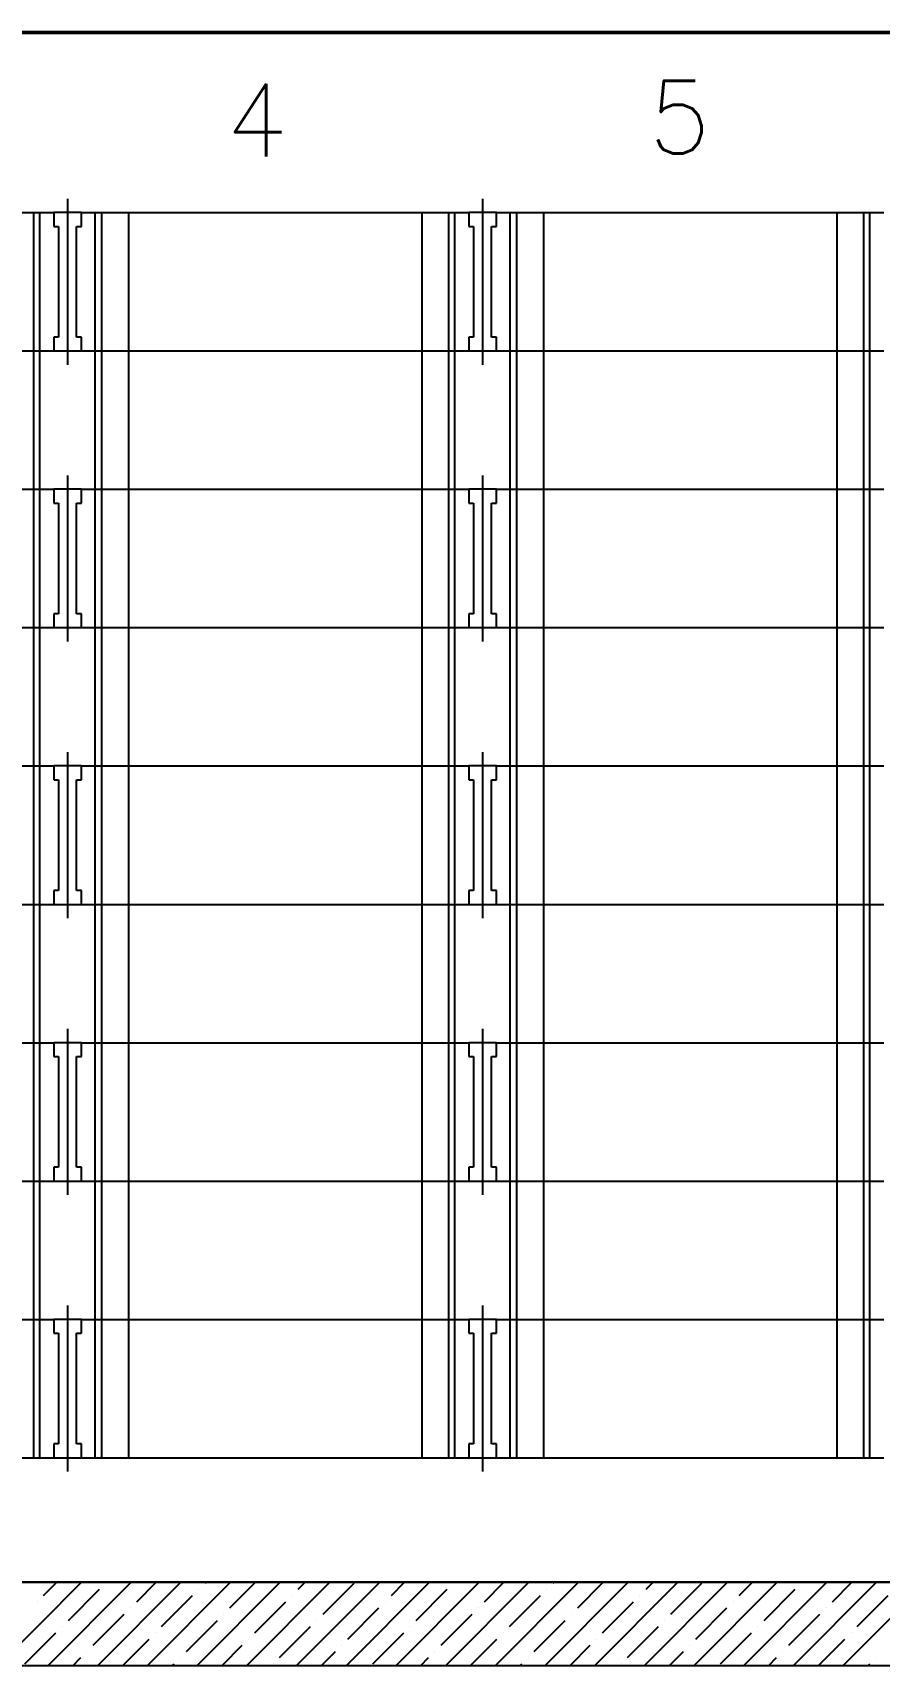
# Model space of a CAD drawing. Header units: millimetres. Extents: x -83 to 24392, y -301 to 14594.
# Drawn here: x 5816 to 8876, y -301 to 5599 of the extents above; entities that cross this region are included whole.
import ezdxf

# ---------------------------------------------------------------- set-up
doc = ezdxf.new("R2010")
doc.units = ezdxf.units.MM
doc.header["$LTSCALE"] = 0.5
doc.linetypes.add('MITTE', pattern=[2, 1.25, -0.25, 0.25, -0.25])
for name, color, linetype in [('ACHSEN', 2, 'MITTE'), ('DUENN', 3, 'Continuous'), ('P-2AA96A6E', 7, 'Continuous'), ('UMRISS035', 1, 'Continuous'), ('UMRISS050', 7, 'Continuous'), ('Z-SCHIENE', 2, 'Continuous')]:
    doc.layers.add(name, color=color, linetype=linetype)
doc.styles.get("Standard").update_dxf_attribs({"font": 'romans.shx', "width": 0.75})

# ---------------------------------------------------------------- blocks, each defined once
blk = doc.blocks.new('sklad OK')
at = {"color": 0}
for p, q in [((295.5269, 240.0429), (319.4019, 240.0429)), ((319.5319, 240.0429), (295.7269, 240.0429)), ((301.0025, 239.7429), (301.3025, 240.0429)), ((301.1651, 239.9953), (301.2127, 240.0429)), ((301.1821, 239.7429), (301.4821, 240.0429)), ((301.2549, 239.9055), (301.3672, 240.0178)), ((301.3617, 239.7429), (301.6617, 240.0429)), ((301.3896, 240.0402), (301.3896, 240.0402)), ((301.5019, 239.9729), (301.5719, 240.0429)), ((301.5413, 239.7429), (301.8413, 240.0429)), ((301.7209, 239.7429), (302.0209, 240.0429)), ((301.7264, 240.0178), (301.7264, 240.0178)), ((301.7489, 240.0402), (301.7515, 240.0429)), ((301.8387, 239.9504), (301.9311, 240.0429)), ((301.9005, 239.7429), (302.2005, 240.0429)), ((302.0801, 239.7429), (302.3801, 240.0429)), ((302.0856, 240.0178), (302.1107, 240.0429)), ((302.1754, 239.928), (302.2877, 240.0402)), ((302.2597, 239.7429), (302.5597, 240.0429)), ((302.4224, 239.9953), (302.4699, 240.0429)), ((302.4393, 239.7429), (302.7393, 240.0429)), ((302.5122, 239.9055), (302.6244, 240.0178)), ((302.6189, 239.7429), (302.9189, 240.0429)), ((302.6469, 240.0402), (302.6469, 240.0402)), ((302.7591, 239.9729), (302.8291, 240.0429)), ((302.7986, 239.7429), (303.0986, 240.0429)), ((302.9782, 239.7429), (303.2782, 240.0429)), ((302.9836, 240.0178), (302.9836, 240.0178)), ((303.0061, 240.0402), (303.0087, 240.0429)), ((303.0959, 239.9504), (303.1884, 240.0429)), ((303.1578, 239.7429), (303.4578, 240.0429)), ((303.3374, 239.7429), (303.6374, 240.0429)), ((303.3428, 240.0178), (303.368, 240.0429)), ((303.4327, 239.928), (303.5449, 240.0402)), ((303.517, 239.7429), (303.817, 240.0429)), ((303.6796, 239.9953), (303.7272, 240.0429)), ((303.6966, 239.7429), (303.9966, 240.0429)), ((303.7694, 239.9055), (303.8817, 240.0178)), ((303.8762, 239.7429), (304.1762, 240.0429)), ((303.9041, 240.0402), (303.9041, 240.0402)), ((304.0164, 239.9729), (304.0864, 240.0429)), ((304.0558, 239.7429), (304.3558, 240.0429)), ((301.1427, 239.9729), (301.1427, 239.9729)), ((301.5917, 239.883), (301.704, 239.9953)), ((301.9285, 239.8606), (302.0407, 239.9729)), ((302.0632, 239.9953), (302.0632, 239.9953)), ((302.3999, 239.9729), (302.3999, 239.9729)), ((302.8489, 239.883), (302.9612, 239.9953)), ((303.1857, 239.8606), (303.2979, 239.9729)), ((303.3204, 239.9953), (303.3204, 239.9953)), ((303.6572, 239.9729), (303.6572, 239.9729)), ((304.1062, 239.883), (304.2184, 239.9953)), ((301.3447, 239.8157), (301.457, 239.928)), ((301.4794, 239.9504), (301.4794, 239.9504)), ((301.6815, 239.7932), (301.7938, 239.9055)), ((301.8162, 239.928), (301.8162, 239.928)), ((302.153, 239.9055), (302.153, 239.9055)), ((302.2652, 239.8381), (302.3775, 239.9504)), ((302.602, 239.8157), (302.7142, 239.928)), ((302.7367, 239.9504), (302.7367, 239.9504)), ((302.9387, 239.7932), (303.051, 239.9055)), ((303.0734, 239.928), (303.0734, 239.928)), ((303.4102, 239.9055), (303.4102, 239.9055)), ((303.5225, 239.8381), (303.6347, 239.9504)), ((303.8592, 239.8157), (303.9715, 239.928)), ((303.9939, 239.9504), (303.9939, 239.9504)), ((301.0978, 239.7483), (301.21, 239.8606)), ((301.2325, 239.883), (301.2325, 239.883)), ((301.4515, 239.7429), (301.5468, 239.8381)), ((301.5692, 239.8606), (301.5692, 239.8606)), ((301.906, 239.8381), (301.906, 239.8381)), ((302.0183, 239.7708), (302.1305, 239.883)), ((302.355, 239.7483), (302.4673, 239.8606)), ((302.4897, 239.883), (302.4897, 239.883)), ((302.7087, 239.7429), (302.804, 239.8381)), ((302.8265, 239.8606), (302.8265, 239.8606)), ((303.1632, 239.8381), (303.1632, 239.8381)), ((303.2755, 239.7708), (303.3877, 239.883)), ((303.6123, 239.7483), (303.7245, 239.8606)), ((303.747, 239.883), (303.747, 239.883)), ((303.966, 239.7429), (304.0613, 239.8381)), ((304.0837, 239.8606), (304.0837, 239.8606)), ((301.3223, 239.7932), (301.3223, 239.7932)), ((301.8107, 239.7429), (301.8836, 239.8157)), ((302.1699, 239.7429), (302.2203, 239.7932)), ((302.2428, 239.8157), (302.2428, 239.8157)), ((302.5795, 239.7932), (302.5795, 239.7932)), ((303.068, 239.7429), (303.1408, 239.8157)), ((303.4272, 239.7429), (303.4776, 239.7932)), ((303.5, 239.8157), (303.5, 239.8157)), ((303.8368, 239.7932), (303.8368, 239.7932)), ((295.2269, 239.7429), (319.5319, 239.7429)), ((301.2719, 239.7429), (301.2998, 239.7708)), ((301.6311, 239.7429), (301.6366, 239.7483)), ((301.659, 239.7708), (301.659, 239.7708)), ((301.9958, 239.7483), (301.9958, 239.7483)), ((302.5291, 239.7429), (302.5571, 239.7708)), ((302.8884, 239.7429), (302.8938, 239.7483)), ((302.9163, 239.7708), (302.9163, 239.7708)), ((303.253, 239.7483), (303.253, 239.7483)), ((303.7864, 239.7429), (303.8143, 239.7708)), ((304.1456, 239.7429), (304.1511, 239.7483)), ((304.1735, 239.7708), (304.1735, 239.7708))]:
    blk.add_line(p, q, dxfattribs=at)
at = {"layer": 'ACHSEN', "color": 0}
for p, q in [((301.2519, 245.0429), (301.2519, 244.4429)), ((301.2519, 245.0429), (301.2519, 244.4429)), ((301.2519, 245.0429), (301.2519, 244.4429)), ((301.2519, 245.0429), (301.2519, 244.4429)), ((302.7519, 245.0429), (302.7519, 244.4429)), ((302.7519, 245.0429), (302.7519, 244.4429)), ((302.7519, 245.0429), (302.7519, 244.4429)), ((302.7519, 245.0429), (302.7519, 244.4429)), ((301.2519, 244.0429), (301.2519, 243.4429)), ((301.2519, 244.0429), (301.2519, 243.4429)), ((301.2519, 244.0429), (301.2519, 243.4429)), ((301.2519, 244.0429), (301.2519, 243.4429)), ((302.7519, 244.0429), (302.7519, 243.4429)), ((302.7519, 244.0429), (302.7519, 243.4429)), ((302.7519, 244.0429), (302.7519, 243.4429)), ((302.7519, 244.0429), (302.7519, 243.4429)), ((301.2519, 243.0429), (301.2519, 242.4429)), ((301.2519, 243.0429), (301.2519, 242.4429)), ((301.2519, 243.0429), (301.2519, 242.4429)), ((301.2519, 243.0429), (301.2519, 242.4429)), ((302.7519, 243.0429), (302.7519, 242.4429)), ((302.7519, 243.0429), (302.7519, 242.4429)), ((302.7519, 243.0429), (302.7519, 242.4429)), ((302.7519, 243.0429), (302.7519, 242.4429)), ((301.2519, 242.0429), (301.2519, 241.4429)), ((301.2519, 242.0429), (301.2519, 241.4429)), ((301.2519, 242.0429), (301.2519, 241.4429)), ((301.2519, 242.0429), (301.2519, 241.4429)), ((302.7519, 242.0429), (302.7519, 241.4429)), ((302.7519, 242.0429), (302.7519, 241.4429)), ((302.7519, 242.0429), (302.7519, 241.4429)), ((302.7519, 242.0429), (302.7519, 241.4429)), ((301.2519, 241.0429), (301.2519, 240.4429)), ((301.2519, 241.0429), (301.2519, 240.4429)), ((301.2519, 241.0429), (301.2519, 240.4429)), ((301.2519, 241.0429), (301.2519, 240.4429)), ((302.7519, 241.0429), (302.7519, 240.4429)), ((302.7519, 241.0429), (302.7519, 240.4429)), ((302.7519, 241.0429), (302.7519, 240.4429)), ((302.7519, 241.0429), (302.7519, 240.4429))]:
    blk.add_line(p, q, dxfattribs=at)
at = {"layer": 'DUENN', "color": 0, "lineweight": 50}
blk.add_line((295.5269, 245.6429), (319.4019, 245.6429), dxfattribs=at)
at = {"layer": 'UMRISS050', "color": 0}
for p, q in [((299.8019, 244.9929), (301.2019, 244.9929)), ((301.3019, 244.9929), (301.2019, 244.9929)), ((301.3019, 244.9929), (301.2019, 244.9929)), ((301.2019, 244.9929), (301.2019, 244.9429)), ((301.2019, 244.9929), (301.2019, 244.9429)), ((301.3019, 244.9929), (301.2019, 244.9929)), ((301.3019, 244.9929), (301.2019, 244.9929)), ((301.2019, 244.9929), (301.2019, 244.9429)), ((301.2019, 244.9929), (301.2019, 244.9429)), ((301.3019, 244.9929), (301.3019, 244.9929)), ((301.3019, 244.9929), (301.3019, 244.9929)), ((301.3019, 244.9429), (301.3019, 244.9929)), ((301.3019, 244.9429), (301.3019, 244.9929)), ((301.3019, 244.9929), (302.7019, 244.9929)), ((301.3019, 244.9929), (301.3019, 244.9929)), ((301.3019, 244.9929), (301.3019, 244.9929)), ((301.3019, 244.9429), (301.3019, 244.9929)), ((301.3019, 244.9429), (301.3019, 244.9929)), ((302.7019, 244.9929), (302.7019, 244.9429)), ((302.7019, 244.9929), (302.7019, 244.9429)), ((302.8019, 244.9929), (302.7019, 244.9929)), ((302.8019, 244.9929), (302.7019, 244.9929)), ((302.8019, 244.9929), (302.7019, 244.9929)), ((302.8019, 244.9929), (302.7019, 244.9929)), ((302.7019, 244.9929), (302.7019, 244.9429)), ((302.7019, 244.9929), (302.7019, 244.9429)), ((302.8019, 244.9929), (304.2019, 244.9929)), ((302.8019, 244.9429), (302.8019, 244.9929)), ((302.8019, 244.9429), (302.8019, 244.9929)), ((302.8019, 244.9929), (302.8019, 244.9929)), ((302.8019, 244.9929), (302.8019, 244.9929)), ((302.8019, 244.9929), (302.8019, 244.9929)), ((302.8019, 244.9929), (302.8019, 244.9929)), ((302.8019, 244.9429), (302.8019, 244.9929)), ((302.8019, 244.9429), (302.8019, 244.9929)), ((301.2019, 244.9429), (301.2194, 244.9429)), ((301.2019, 244.9429), (301.2194, 244.9429)), ((301.2019, 244.9429), (301.2194, 244.9429)), ((301.2019, 244.9429), (301.2194, 244.9429)), ((301.2194, 244.9429), (301.2194, 244.5429)), ((301.2194, 244.9429), (301.2194, 244.5429)), ((301.2194, 244.9429), (301.2194, 244.5429)), ((301.2194, 244.9429), (301.2194, 244.5429)), ((301.2844, 244.5429), (301.2844, 244.9429)), ((301.2844, 244.5429), (301.2844, 244.9429)), ((301.2844, 244.9429), (301.3019, 244.9429)), ((301.2844, 244.9429), (301.3019, 244.9429)), ((301.2844, 244.5429), (301.2844, 244.9429)), ((301.2844, 244.5429), (301.2844, 244.9429)), ((301.2844, 244.9429), (301.3019, 244.9429)), ((301.2844, 244.9429), (301.3019, 244.9429)), ((302.7019, 244.9429), (302.7194, 244.9429)), ((302.7019, 244.9429), (302.7194, 244.9429)), ((302.7019, 244.9429), (302.7194, 244.9429)), ((302.7019, 244.9429), (302.7194, 244.9429)), ((302.7194, 244.9429), (302.7194, 244.5429)), ((302.7194, 244.9429), (302.7194, 244.5429)), ((302.7194, 244.9429), (302.7194, 244.5429)), ((302.7194, 244.9429), (302.7194, 244.5429)), ((302.7844, 244.5429), (302.7844, 244.9429)), ((302.7844, 244.5429), (302.7844, 244.9429)), ((302.7844, 244.5429), (302.7844, 244.9429)), ((302.7844, 244.5429), (302.7844, 244.9429)), ((302.7844, 244.9429), (302.8019, 244.9429)), ((302.7844, 244.9429), (302.8019, 244.9429)), ((302.7844, 244.9429), (302.8019, 244.9429)), ((302.7844, 244.9429), (302.8019, 244.9429)), ((301.2194, 244.5429), (301.2019, 244.5429)), ((301.2194, 244.5429), (301.2019, 244.5429)), ((301.2019, 244.5429), (301.2019, 244.4929)), ((301.2019, 244.5429), (301.2019, 244.4929)), ((301.2194, 244.5429), (301.2019, 244.5429)), ((301.2194, 244.5429), (301.2019, 244.5429)), ((301.2019, 244.5429), (301.2019, 244.4929)), ((301.2019, 244.5429), (301.2019, 244.4929)), ((301.3019, 244.5429), (301.2844, 244.5429)), ((301.3019, 244.5429), (301.2844, 244.5429)), ((301.3019, 244.5429), (301.2844, 244.5429)), ((301.3019, 244.5429), (301.2844, 244.5429)), ((301.3019, 244.4929), (301.3019, 244.5429)), ((301.3019, 244.4929), (301.3019, 244.5429)), ((301.3019, 244.4929), (301.3019, 244.5429)), ((301.3019, 244.4929), (301.3019, 244.5429)), ((302.7019, 244.5429), (302.7019, 244.4929)), ((302.7019, 244.5429), (302.7019, 244.4929)), ((302.7194, 244.5429), (302.7019, 244.5429)), ((302.7194, 244.5429), (302.7019, 244.5429)), ((302.7194, 244.5429), (302.7019, 244.5429)), ((302.7194, 244.5429), (302.7019, 244.5429)), ((302.7019, 244.5429), (302.7019, 244.4929)), ((302.7019, 244.5429), (302.7019, 244.4929)), ((302.8019, 244.5429), (302.7844, 244.5429)), ((302.8019, 244.5429), (302.7844, 244.5429)), ((302.8019, 244.5429), (302.7844, 244.5429)), ((302.8019, 244.5429), (302.7844, 244.5429)), ((302.8019, 244.4929), (302.8019, 244.5429)), ((302.8019, 244.4929), (302.8019, 244.5429)), ((302.8019, 244.4929), (302.8019, 244.5429)), ((302.8019, 244.4929), (302.8019, 244.5429)), ((299.8019, 244.4929), (301.2019, 244.4929)), ((301.2019, 244.4929), (301.3019, 244.4929)), ((301.2019, 244.4929), (301.3019, 244.4929)), ((301.2019, 244.4929), (301.3019, 244.4929)), ((301.2019, 244.4929), (301.3019, 244.4929)), ((301.3019, 244.4929), (302.7019, 244.4929)), ((302.7019, 244.4929), (302.8019, 244.4929)), ((302.7019, 244.4929), (302.8019, 244.4929)), ((302.7019, 244.4929), (302.8019, 244.4929)), ((302.7019, 244.4929), (302.8019, 244.4929)), ((302.8019, 244.4929), (304.2019, 244.4929)), ((299.8019, 243.9929), (301.2019, 243.9929)), ((301.2019, 243.9929), (301.2019, 243.9429)), ((301.2019, 243.9929), (301.2019, 243.9429)), ((301.3019, 243.9929), (301.2019, 243.9929)), ((301.3019, 243.9929), (301.2019, 243.9929)), ((301.2019, 243.9929), (301.2019, 243.9429)), ((301.2019, 243.9929), (301.2019, 243.9429)), ((301.3019, 243.9929), (301.2019, 243.9929)), ((301.3019, 243.9929), (301.2019, 243.9929)), ((301.3019, 243.9429), (301.3019, 243.9929)), ((301.3019, 243.9429), (301.3019, 243.9929)), ((301.3019, 243.9929), (301.3019, 243.9929)), ((301.3019, 243.9929), (301.3019, 243.9929)), ((301.3019, 243.9929), (302.7019, 243.9929)), ((301.3019, 243.9429), (301.3019, 243.9929)), ((301.3019, 243.9429), (301.3019, 243.9929)), ((301.3019, 243.9929), (301.3019, 243.9929)), ((301.3019, 243.9929), (301.3019, 243.9929)), ((302.8019, 243.9929), (302.7019, 243.9929)), ((302.8019, 243.9929), (302.7019, 243.9929)), ((302.7019, 243.9929), (302.7019, 243.9429)), ((302.7019, 243.9929), (302.7019, 243.9429)), ((302.7019, 243.9929), (302.7019, 243.9429)), ((302.7019, 243.9929), (302.7019, 243.9429)), ((302.8019, 243.9929), (302.7019, 243.9929)), ((302.8019, 243.9929), (302.7019, 243.9929)), ((302.8019, 243.9929), (304.2019, 243.9929)), ((302.8019, 243.9929), (302.8019, 243.9929)), ((302.8019, 243.9929), (302.8019, 243.9929)), ((302.8019, 243.9429), (302.8019, 243.9929)), ((302.8019, 243.9429), (302.8019, 243.9929)), ((302.8019, 243.9429), (302.8019, 243.9929)), ((302.8019, 243.9429), (302.8019, 243.9929)), ((302.8019, 243.9929), (302.8019, 243.9929)), ((302.8019, 243.9929), (302.8019, 243.9929)), ((301.2019, 243.9429), (301.2194, 243.9429)), ((301.2019, 243.9429), (301.2194, 243.9429)), ((301.2019, 243.9429), (301.2194, 243.9429)), ((301.2019, 243.9429), (301.2194, 243.9429)), ((301.2194, 243.9429), (301.2194, 243.5429)), ((301.2194, 243.9429), (301.2194, 243.5429)), ((301.2194, 243.9429), (301.2194, 243.5429)), ((301.2194, 243.9429), (301.2194, 243.5429)), ((301.2844, 243.9429), (301.3019, 243.9429)), ((301.2844, 243.9429), (301.3019, 243.9429)), ((301.2844, 243.5429), (301.2844, 243.9429)), ((301.2844, 243.5429), (301.2844, 243.9429)), ((301.2844, 243.9429), (301.3019, 243.9429)), ((301.2844, 243.9429), (301.3019, 243.9429)), ((301.2844, 243.5429), (301.2844, 243.9429)), ((301.2844, 243.5429), (301.2844, 243.9429)), ((302.7019, 243.9429), (302.7194, 243.9429)), ((302.7019, 243.9429), (302.7194, 243.9429)), ((302.7019, 243.9429), (302.7194, 243.9429)), ((302.7019, 243.9429), (302.7194, 243.9429)), ((302.7194, 243.9429), (302.7194, 243.5429)), ((302.7194, 243.9429), (302.7194, 243.5429)), ((302.7194, 243.9429), (302.7194, 243.5429)), ((302.7194, 243.9429), (302.7194, 243.5429)), ((302.7844, 243.5429), (302.7844, 243.9429)), ((302.7844, 243.5429), (302.7844, 243.9429)), ((302.7844, 243.9429), (302.8019, 243.9429)), ((302.7844, 243.9429), (302.8019, 243.9429)), ((302.7844, 243.9429), (302.8019, 243.9429)), ((302.7844, 243.9429), (302.8019, 243.9429)), ((302.7844, 243.5429), (302.7844, 243.9429)), ((302.7844, 243.5429), (302.7844, 243.9429)), ((301.2019, 243.5429), (301.2019, 243.4929)), ((301.2019, 243.5429), (301.2019, 243.4929)), ((301.2194, 243.5429), (301.2019, 243.5429)), ((301.2194, 243.5429), (301.2019, 243.5429)), ((301.2019, 243.5429), (301.2019, 243.4929)), ((301.2019, 243.5429), (301.2019, 243.4929)), ((301.2194, 243.5429), (301.2019, 243.5429)), ((301.2194, 243.5429), (301.2019, 243.5429)), ((301.3019, 243.5429), (301.2844, 243.5429)), ((301.3019, 243.5429), (301.2844, 243.5429)), ((301.3019, 243.5429), (301.2844, 243.5429)), ((301.3019, 243.5429), (301.2844, 243.5429)), ((301.3019, 243.4929), (301.3019, 243.5429)), ((301.3019, 243.4929), (301.3019, 243.5429)), ((301.3019, 243.4929), (301.3019, 243.5429)), ((301.3019, 243.4929), (301.3019, 243.5429)), ((302.7019, 243.5429), (302.7019, 243.4929)), ((302.7019, 243.5429), (302.7019, 243.4929)), ((302.7019, 243.5429), (302.7019, 243.4929)), ((302.7019, 243.5429), (302.7019, 243.4929)), ((302.7194, 243.5429), (302.7019, 243.5429)), ((302.7194, 243.5429), (302.7019, 243.5429)), ((302.7194, 243.5429), (302.7019, 243.5429)), ((302.7194, 243.5429), (302.7019, 243.5429)), ((302.8019, 243.5429), (302.7844, 243.5429)), ((302.8019, 243.5429), (302.7844, 243.5429)), ((302.8019, 243.5429), (302.7844, 243.5429)), ((302.8019, 243.5429), (302.7844, 243.5429)), ((302.8019, 243.4929), (302.8019, 243.5429)), ((302.8019, 243.4929), (302.8019, 243.5429)), ((302.8019, 243.4929), (302.8019, 243.5429)), ((302.8019, 243.4929), (302.8019, 243.5429)), ((299.8019, 243.4929), (301.2019, 243.4929)), ((301.2019, 243.4929), (301.3019, 243.4929)), ((301.2019, 243.4929), (301.3019, 243.4929)), ((301.2019, 243.4929), (301.3019, 243.4929)), ((301.2019, 243.4929), (301.3019, 243.4929)), ((301.3019, 243.4929), (302.7019, 243.4929)), ((302.7019, 243.4929), (302.8019, 243.4929)), ((302.7019, 243.4929), (302.8019, 243.4929)), ((302.7019, 243.4929), (302.8019, 243.4929)), ((302.7019, 243.4929), (302.8019, 243.4929)), ((302.8019, 243.4929), (304.2019, 243.4929)), ((299.8019, 242.9929), (301.2019, 242.9929)), ((301.3019, 242.9929), (301.2019, 242.9929)), ((301.3019, 242.9929), (301.2019, 242.9929)), ((301.2019, 242.9929), (301.2019, 242.9429)), ((301.2019, 242.9929), (301.2019, 242.9429)), ((301.3019, 242.9929), (301.2019, 242.9929)), ((301.3019, 242.9929), (301.2019, 242.9929)), ((301.2019, 242.9929), (301.2019, 242.9429)), ((301.2019, 242.9929), (301.2019, 242.9429)), ((301.3019, 242.9929), (301.3019, 242.9929)), ((301.3019, 242.9929), (301.3019, 242.9929)), ((301.3019, 242.9429), (301.3019, 242.9929)), ((301.3019, 242.9429), (301.3019, 242.9929)), ((301.3019, 242.9929), (302.7019, 242.9929)), ((301.3019, 242.9929), (301.3019, 242.9929)), ((301.3019, 242.9929), (301.3019, 242.9929)), ((301.3019, 242.9429), (301.3019, 242.9929)), ((301.3019, 242.9429), (301.3019, 242.9929)), ((302.7019, 242.9929), (302.7019, 242.9429)), ((302.7019, 242.9929), (302.7019, 242.9429)), ((302.8019, 242.9929), (302.7019, 242.9929)), ((302.8019, 242.9929), (302.7019, 242.9929)), ((302.8019, 242.9929), (302.7019, 242.9929)), ((302.8019, 242.9929), (302.7019, 242.9929)), ((302.7019, 242.9929), (302.7019, 242.9429)), ((302.7019, 242.9929), (302.7019, 242.9429)), ((302.8019, 242.9929), (304.2019, 242.9929)), ((302.8019, 242.9429), (302.8019, 242.9929)), ((302.8019, 242.9429), (302.8019, 242.9929)), ((302.8019, 242.9929), (302.8019, 242.9929)), ((302.8019, 242.9929), (302.8019, 242.9929)), ((302.8019, 242.9929), (302.8019, 242.9929)), ((302.8019, 242.9929), (302.8019, 242.9929)), ((302.8019, 242.9429), (302.8019, 242.9929)), ((302.8019, 242.9429), (302.8019, 242.9929)), ((301.2019, 242.9429), (301.2194, 242.9429)), ((301.2019, 242.9429), (301.2194, 242.9429)), ((301.2019, 242.9429), (301.2194, 242.9429)), ((301.2019, 242.9429), (301.2194, 242.9429)), ((301.2194, 242.9429), (301.2194, 242.5429)), ((301.2194, 242.9429), (301.2194, 242.5429)), ((301.2194, 242.9429), (301.2194, 242.5429)), ((301.2194, 242.9429), (301.2194, 242.5429)), ((301.2844, 242.5429), (301.2844, 242.9429)), ((301.2844, 242.5429), (301.2844, 242.9429)), ((301.2844, 242.9429), (301.3019, 242.9429)), ((301.2844, 242.9429), (301.3019, 242.9429)), ((301.2844, 242.5429), (301.2844, 242.9429)), ((301.2844, 242.5429), (301.2844, 242.9429)), ((301.2844, 242.9429), (301.3019, 242.9429)), ((301.2844, 242.9429), (301.3019, 242.9429)), ((302.7019, 242.9429), (302.7194, 242.9429)), ((302.7019, 242.9429), (302.7194, 242.9429)), ((302.7019, 242.9429), (302.7194, 242.9429)), ((302.7019, 242.9429), (302.7194, 242.9429)), ((302.7194, 242.9429), (302.7194, 242.5429)), ((302.7194, 242.9429), (302.7194, 242.5429)), ((302.7194, 242.9429), (302.7194, 242.5429)), ((302.7194, 242.9429), (302.7194, 242.5429)), ((302.7844, 242.9429), (302.8019, 242.9429)), ((302.7844, 242.9429), (302.8019, 242.9429)), ((302.7844, 242.5429), (302.7844, 242.9429)), ((302.7844, 242.5429), (302.7844, 242.9429)), ((302.7844, 242.5429), (302.7844, 242.9429)), ((302.7844, 242.5429), (302.7844, 242.9429)), ((302.7844, 242.9429), (302.8019, 242.9429)), ((302.7844, 242.9429), (302.8019, 242.9429)), ((299.8019, 242.4929), (301.2019, 242.4929)), ((301.2194, 242.5429), (301.2019, 242.5429)), ((301.2194, 242.5429), (301.2019, 242.5429)), ((301.2019, 242.5429), (301.2019, 242.4929)), ((301.2019, 242.5429), (301.2019, 242.4929)), ((301.2194, 242.5429), (301.2019, 242.5429)), ((301.2194, 242.5429), (301.2019, 242.5429)), ((301.2019, 242.5429), (301.2019, 242.4929)), ((301.2019, 242.5429), (301.2019, 242.4929)), ((301.2019, 242.4929), (301.3019, 242.4929)), ((301.2019, 242.4929), (301.3019, 242.4929)), ((301.2019, 242.4929), (301.3019, 242.4929)), ((301.2019, 242.4929), (301.3019, 242.4929)), ((301.3019, 242.5429), (301.2844, 242.5429)), ((301.3019, 242.5429), (301.2844, 242.5429)), ((301.3019, 242.5429), (301.2844, 242.5429)), ((301.3019, 242.5429), (301.2844, 242.5429)), ((301.3019, 242.4929), (301.3019, 242.5429)), ((301.3019, 242.4929), (301.3019, 242.5429)), ((301.3019, 242.4929), (301.3019, 242.5429)), ((301.3019, 242.4929), (301.3019, 242.5429)), ((301.3019, 242.4929), (302.7019, 242.4929)), ((302.7019, 242.5429), (302.7019, 242.4929)), ((302.7019, 242.5429), (302.7019, 242.4929)), ((302.7194, 242.5429), (302.7019, 242.5429)), ((302.7194, 242.5429), (302.7019, 242.5429)), ((302.7194, 242.5429), (302.7019, 242.5429)), ((302.7194, 242.5429), (302.7019, 242.5429)), ((302.7019, 242.5429), (302.7019, 242.4929)), ((302.7019, 242.5429), (302.7019, 242.4929)), ((302.7019, 242.4929), (302.8019, 242.4929)), ((302.7019, 242.4929), (302.8019, 242.4929)), ((302.7019, 242.4929), (302.8019, 242.4929)), ((302.7019, 242.4929), (302.8019, 242.4929)), ((302.8019, 242.5429), (302.7844, 242.5429)), ((302.8019, 242.5429), (302.7844, 242.5429)), ((302.8019, 242.5429), (302.7844, 242.5429)), ((302.8019, 242.5429), (302.7844, 242.5429)), ((302.8019, 242.4929), (302.8019, 242.5429)), ((302.8019, 242.4929), (302.8019, 242.5429)), ((302.8019, 242.4929), (302.8019, 242.5429)), ((302.8019, 242.4929), (302.8019, 242.5429)), ((302.8019, 242.4929), (304.2019, 242.4929)), ((299.8019, 241.9929), (301.2019, 241.9929)), ((301.3019, 241.9929), (301.2019, 241.9929)), ((301.2019, 241.9929), (301.2019, 241.9429)), ((301.3019, 241.9929), (301.2019, 241.9929)), ((301.2019, 241.9929), (301.2019, 241.9429)), ((301.3019, 241.9929), (301.2019, 241.9929)), ((301.2019, 241.9929), (301.2019, 241.9429)), ((301.3019, 241.9929), (301.2019, 241.9929)), ((301.2019, 241.9929), (301.2019, 241.9429)), ((301.3019, 241.9429), (301.3019, 241.9929)), ((301.3019, 241.9929), (301.3019, 241.9929)), ((301.3019, 241.9929), (301.3019, 241.9929)), ((301.3019, 241.9429), (301.3019, 241.9929)), ((301.3019, 241.9929), (302.7019, 241.9929)), ((301.3019, 241.9429), (301.3019, 241.9929)), ((301.3019, 241.9929), (301.3019, 241.9929)), ((301.3019, 241.9929), (301.3019, 241.9929)), ((301.3019, 241.9429), (301.3019, 241.9929)), ((302.7019, 241.9929), (302.7019, 241.9429)), ((302.8019, 241.9929), (302.7019, 241.9929)), ((302.7019, 241.9929), (302.7019, 241.9429)), ((302.8019, 241.9929), (302.7019, 241.9929)), ((302.8019, 241.9929), (302.7019, 241.9929)), ((302.7019, 241.9929), (302.7019, 241.9429)), ((302.8019, 241.9929), (302.7019, 241.9929)), ((302.7019, 241.9929), (302.7019, 241.9429)), ((302.8019, 241.9929), (304.2019, 241.9929)), ((302.8019, 241.9429), (302.8019, 241.9929)), ((302.8019, 241.9929), (302.8019, 241.9929)), ((302.8019, 241.9929), (302.8019, 241.9929)), ((302.8019, 241.9429), (302.8019, 241.9929)), ((302.8019, 241.9429), (302.8019, 241.9929)), ((302.8019, 241.9929), (302.8019, 241.9929)), ((302.8019, 241.9929), (302.8019, 241.9929)), ((302.8019, 241.9429), (302.8019, 241.9929)), ((301.2019, 241.9429), (301.2194, 241.9429)), ((301.2019, 241.9429), (301.2194, 241.9429)), ((301.2019, 241.9429), (301.2194, 241.9429)), ((301.2019, 241.9429), (301.2194, 241.9429)), ((301.2194, 241.9429), (301.2194, 241.5429)), ((301.2194, 241.9429), (301.2194, 241.5429)), ((301.2194, 241.9429), (301.2194, 241.5429)), ((301.2194, 241.9429), (301.2194, 241.5429)), ((301.2844, 241.5429), (301.2844, 241.9429)), ((301.2844, 241.5429), (301.2844, 241.9429)), ((301.2844, 241.9429), (301.3019, 241.9429)), ((301.2844, 241.9429), (301.3019, 241.9429)), ((301.2844, 241.5429), (301.2844, 241.9429)), ((301.2844, 241.5429), (301.2844, 241.9429)), ((301.2844, 241.9429), (301.3019, 241.9429)), ((301.2844, 241.9429), (301.3019, 241.9429)), ((302.7019, 241.9429), (302.7194, 241.9429)), ((302.7019, 241.9429), (302.7194, 241.9429)), ((302.7019, 241.9429), (302.7194, 241.9429)), ((302.7019, 241.9429), (302.7194, 241.9429)), ((302.7194, 241.9429), (302.7194, 241.5429)), ((302.7194, 241.9429), (302.7194, 241.5429)), ((302.7194, 241.9429), (302.7194, 241.5429)), ((302.7194, 241.9429), (302.7194, 241.5429)), ((302.7844, 241.5429), (302.7844, 241.9429)), ((302.7844, 241.5429), (302.7844, 241.9429)), ((302.7844, 241.5429), (302.7844, 241.9429)), ((302.7844, 241.5429), (302.7844, 241.9429)), ((302.7844, 241.9429), (302.8019, 241.9429)), ((302.7844, 241.9429), (302.8019, 241.9429)), ((302.7844, 241.9429), (302.8019, 241.9429)), ((302.7844, 241.9429), (302.8019, 241.9429)), ((299.8019, 241.4929), (301.2019, 241.4929)), ((301.2194, 241.5429), (301.2019, 241.5429)), ((301.2194, 241.5429), (301.2019, 241.5429)), ((301.2019, 241.5429), (301.2019, 241.4929)), ((301.2019, 241.5429), (301.2019, 241.4929)), ((301.2194, 241.5429), (301.2019, 241.5429)), ((301.2194, 241.5429), (301.2019, 241.5429)), ((301.2019, 241.5429), (301.2019, 241.4929)), ((301.2019, 241.5429), (301.2019, 241.4929)), ((301.2019, 241.4929), (301.3019, 241.4929)), ((301.2019, 241.4929), (301.3019, 241.4929)), ((301.2019, 241.4929), (301.3019, 241.4929)), ((301.2019, 241.4929), (301.3019, 241.4929)), ((301.2169, 241.4929), (302.6169, 241.4929)), ((301.3019, 241.5429), (301.2844, 241.5429)), ((301.3019, 241.5429), (301.2844, 241.5429)), ((301.3019, 241.5429), (301.2844, 241.5429)), ((301.3019, 241.5429), (301.2844, 241.5429)), ((301.3019, 241.4929), (301.3019, 241.5429)), ((301.3019, 241.4929), (301.3019, 241.5429)), ((301.3019, 241.4929), (301.3019, 241.5429)), ((301.3019, 241.4929), (301.3019, 241.5429)), ((301.3019, 241.4929), (302.7019, 241.4929)), ((302.7019, 241.5429), (302.7019, 241.4929)), ((302.7019, 241.5429), (302.7019, 241.4929)), ((302.7194, 241.5429), (302.7019, 241.5429)), ((302.7194, 241.5429), (302.7019, 241.5429)), ((302.7194, 241.5429), (302.7019, 241.5429)), ((302.7194, 241.5429), (302.7019, 241.5429)), ((302.7019, 241.5429), (302.7019, 241.4929)), ((302.7019, 241.5429), (302.7019, 241.4929)), ((302.7019, 241.4929), (302.8019, 241.4929)), ((302.7019, 241.4929), (302.8019, 241.4929)), ((302.7019, 241.4929), (302.8019, 241.4929)), ((302.7019, 241.4929), (302.8019, 241.4929)), ((302.7169, 241.4929), (304.1169, 241.4929)), ((302.8019, 241.5429), (302.7844, 241.5429)), ((302.8019, 241.5429), (302.7844, 241.5429)), ((302.8019, 241.5429), (302.7844, 241.5429)), ((302.8019, 241.5429), (302.7844, 241.5429)), ((302.8019, 241.4929), (302.8019, 241.5429)), ((302.8019, 241.4929), (302.8019, 241.5429)), ((302.8019, 241.4929), (302.8019, 241.5429)), ((302.8019, 241.4929), (302.8019, 241.5429)), ((302.8019, 241.4929), (304.2019, 241.4929)), ((299.8019, 240.9929), (301.2019, 240.9929)), ((301.2019, 240.9929), (301.2019, 240.9429)), ((301.2019, 240.9929), (301.2019, 240.9429)), ((301.3019, 240.9929), (301.2019, 240.9929)), ((301.3019, 240.9929), (301.2019, 240.9929)), ((301.2019, 240.9929), (301.2019, 240.9429)), ((301.2019, 240.9929), (301.2019, 240.9429)), ((301.3019, 240.9929), (301.2019, 240.9929)), ((301.3019, 240.9929), (301.2019, 240.9929)), ((301.3019, 240.9429), (301.3019, 240.9929)), ((301.3019, 240.9429), (301.3019, 240.9929)), ((301.3019, 240.9929), (301.3019, 240.9929)), ((301.3019, 240.9929), (301.3019, 240.9929)), ((301.3019, 240.9929), (302.7019, 240.9929)), ((301.3019, 240.9429), (301.3019, 240.9929)), ((301.3019, 240.9429), (301.3019, 240.9929)), ((301.3019, 240.9929), (301.3019, 240.9929)), ((301.3019, 240.9929), (301.3019, 240.9929)), ((302.8019, 240.9929), (302.7019, 240.9929)), ((302.8019, 240.9929), (302.7019, 240.9929)), ((302.7019, 240.9929), (302.7019, 240.9429)), ((302.7019, 240.9929), (302.7019, 240.9429)), ((302.7019, 240.9929), (302.7019, 240.9429)), ((302.7019, 240.9929), (302.7019, 240.9429)), ((302.8019, 240.9929), (302.7019, 240.9929)), ((302.8019, 240.9929), (302.7019, 240.9929)), ((302.8019, 240.9929), (304.2019, 240.9929)), ((302.8019, 240.9929), (302.8019, 240.9929)), ((302.8019, 240.9929), (302.8019, 240.9929)), ((302.8019, 240.9429), (302.8019, 240.9929)), ((302.8019, 240.9429), (302.8019, 240.9929)), ((302.8019, 240.9429), (302.8019, 240.9929)), ((302.8019, 240.9429), (302.8019, 240.9929)), ((302.8019, 240.9929), (302.8019, 240.9929)), ((302.8019, 240.9929), (302.8019, 240.9929)), ((301.2019, 240.9429), (301.2194, 240.9429)), ((301.2019, 240.9429), (301.2194, 240.9429)), ((301.2019, 240.9429), (301.2194, 240.9429)), ((301.2019, 240.9429), (301.2194, 240.9429)), ((301.2194, 240.9429), (301.2194, 240.5429)), ((301.2194, 240.9429), (301.2194, 240.5429)), ((301.2194, 240.9429), (301.2194, 240.5429)), ((301.2194, 240.9429), (301.2194, 240.5429)), ((301.2844, 240.5429), (301.2844, 240.9429)), ((301.2844, 240.5429), (301.2844, 240.9429)), ((301.2844, 240.9429), (301.3019, 240.9429)), ((301.2844, 240.9429), (301.3019, 240.9429)), ((301.2844, 240.5429), (301.2844, 240.9429)), ((301.2844, 240.5429), (301.2844, 240.9429)), ((301.2844, 240.9429), (301.3019, 240.9429)), ((301.2844, 240.9429), (301.3019, 240.9429)), ((302.7019, 240.9429), (302.7194, 240.9429)), ((302.7019, 240.9429), (302.7194, 240.9429)), ((302.7019, 240.9429), (302.7194, 240.9429)), ((302.7019, 240.9429), (302.7194, 240.9429)), ((302.7194, 240.9429), (302.7194, 240.5429)), ((302.7194, 240.9429), (302.7194, 240.5429)), ((302.7194, 240.9429), (302.7194, 240.5429)), ((302.7194, 240.9429), (302.7194, 240.5429)), ((302.7844, 240.9429), (302.8019, 240.9429)), ((302.7844, 240.9429), (302.8019, 240.9429)), ((302.7844, 240.5429), (302.7844, 240.9429)), ((302.7844, 240.5429), (302.7844, 240.9429)), ((302.7844, 240.5429), (302.7844, 240.9429)), ((302.7844, 240.5429), (302.7844, 240.9429)), ((302.7844, 240.9429), (302.8019, 240.9429)), ((302.7844, 240.9429), (302.8019, 240.9429)), ((299.8019, 240.4929), (301.2019, 240.4929)), ((301.2019, 240.5429), (301.2019, 240.4929)), ((301.2194, 240.5429), (301.2019, 240.5429)), ((301.2194, 240.5429), (301.2019, 240.5429)), ((301.2019, 240.5429), (301.2019, 240.4929)), ((301.2019, 240.5429), (301.2019, 240.4929)), ((301.2194, 240.5429), (301.2019, 240.5429)), ((301.2194, 240.5429), (301.2019, 240.5429)), ((301.2019, 240.5429), (301.2019, 240.4929)), ((301.2019, 240.4929), (301.3019, 240.4929)), ((301.2019, 240.4929), (301.3019, 240.4929)), ((301.2019, 240.4929), (301.3019, 240.4929)), ((301.2019, 240.4929), (301.3019, 240.4929)), ((301.3019, 240.5429), (301.2844, 240.5429)), ((301.3019, 240.5429), (301.2844, 240.5429)), ((301.3019, 240.5429), (301.2844, 240.5429)), ((301.3019, 240.5429), (301.2844, 240.5429)), ((301.3019, 240.4929), (301.3019, 240.5429)), ((301.3019, 240.4929), (301.3019, 240.5429)), ((301.3019, 240.4929), (301.3019, 240.5429)), ((301.3019, 240.4929), (301.3019, 240.5429)), ((301.3019, 240.4929), (302.7019, 240.4929)), ((302.7019, 240.5429), (302.7019, 240.4929)), ((302.7194, 240.5429), (302.7019, 240.5429)), ((302.7194, 240.5429), (302.7019, 240.5429)), ((302.7019, 240.5429), (302.7019, 240.4929)), ((302.7019, 240.5429), (302.7019, 240.4929)), ((302.7194, 240.5429), (302.7019, 240.5429)), ((302.7194, 240.5429), (302.7019, 240.5429)), ((302.7019, 240.5429), (302.7019, 240.4929)), ((302.7019, 240.4929), (302.8019, 240.4929)), ((302.7019, 240.4929), (302.8019, 240.4929)), ((302.7019, 240.4929), (302.8019, 240.4929)), ((302.7019, 240.4929), (302.8019, 240.4929)), ((302.8019, 240.5429), (302.7844, 240.5429)), ((302.8019, 240.5429), (302.7844, 240.5429)), ((302.8019, 240.5429), (302.7844, 240.5429)), ((302.8019, 240.5429), (302.7844, 240.5429)), ((302.8019, 240.4929), (302.8019, 240.5429)), ((302.8019, 240.4929), (302.8019, 240.5429)), ((302.8019, 240.4929), (302.8019, 240.5429)), ((302.8019, 240.4929), (302.8019, 240.5429)), ((302.8019, 240.4929), (304.2019, 240.4929))]:
    blk.add_line(p, q, dxfattribs=at)
at = {"layer": 'Z-SCHIENE', "color": 0}
for p, q in [((301.1289, 244.9929), (301.1289, 240.4929)), ((301.1519, 240.4929), (301.1519, 244.9929)), ((301.3519, 240.4929), (301.3519, 244.9929)), ((301.3749, 244.9929), (301.3749, 240.4929)), ((301.4719, 244.9929), (301.4719, 240.4929)), ((302.5319, 244.9929), (302.5319, 240.4929)), ((302.6289, 244.9929), (302.6289, 240.4929)), ((302.6519, 240.4929), (302.6519, 244.9929)), ((302.8519, 240.4929), (302.8519, 244.9929)), ((302.8749, 244.9929), (302.8749, 240.4929)), ((302.9719, 244.9929), (302.9719, 240.4929)), ((304.0319, 244.9929), (304.0319, 240.4929)), ((304.1289, 244.9929), (304.1289, 240.4929)), ((304.1519, 240.4929), (304.1519, 244.9929)), ((301.1289, 243.9929), (301.1289, 241.4929)), ((301.1519, 241.4929), (301.1519, 243.9929)), ((301.3519, 241.4929), (301.3519, 243.9929)), ((301.3749, 243.9929), (301.3749, 241.4929)), ((301.4719, 243.9929), (301.4719, 241.4929)), ((302.5319, 243.9929), (302.5319, 241.4929)), ((302.6289, 243.9929), (302.6289, 241.4929)), ((302.6519, 241.4929), (302.6519, 243.9929)), ((302.8519, 241.4929), (302.8519, 243.9929)), ((302.8749, 243.9929), (302.8749, 241.4929)), ((302.9719, 243.9929), (302.9719, 241.4929)), ((304.0319, 243.9929), (304.0319, 241.4929)), ((304.1289, 243.9929), (304.1289, 241.4929)), ((304.1519, 241.4929), (304.1519, 243.9929))]:
    blk.add_line(p, q, dxfattribs=at)
at = {"layer": 'UMRISS035', "color": 0}
for s, p in [('4', (301.8233, 245.1958)), ('5', (303.3514, 245.2067))]:
    blk.add_text(s, height=0.2626, dxfattribs=at).set_placement(p)

msp = doc.modelspace()

# ---------------------------------------------------------------- block references
at = {"layer": 'P-2AA96A6E', "color": 202, "linetype": 'Continuous', "lineweight": 20, "xscale": 1000, "yscale": 1000, "zscale": 1000}
msp.add_blockref('sklad OK', (-295309.9, -240043.9), dxfattribs=at)

doc.saveas('drawing.dxf')
